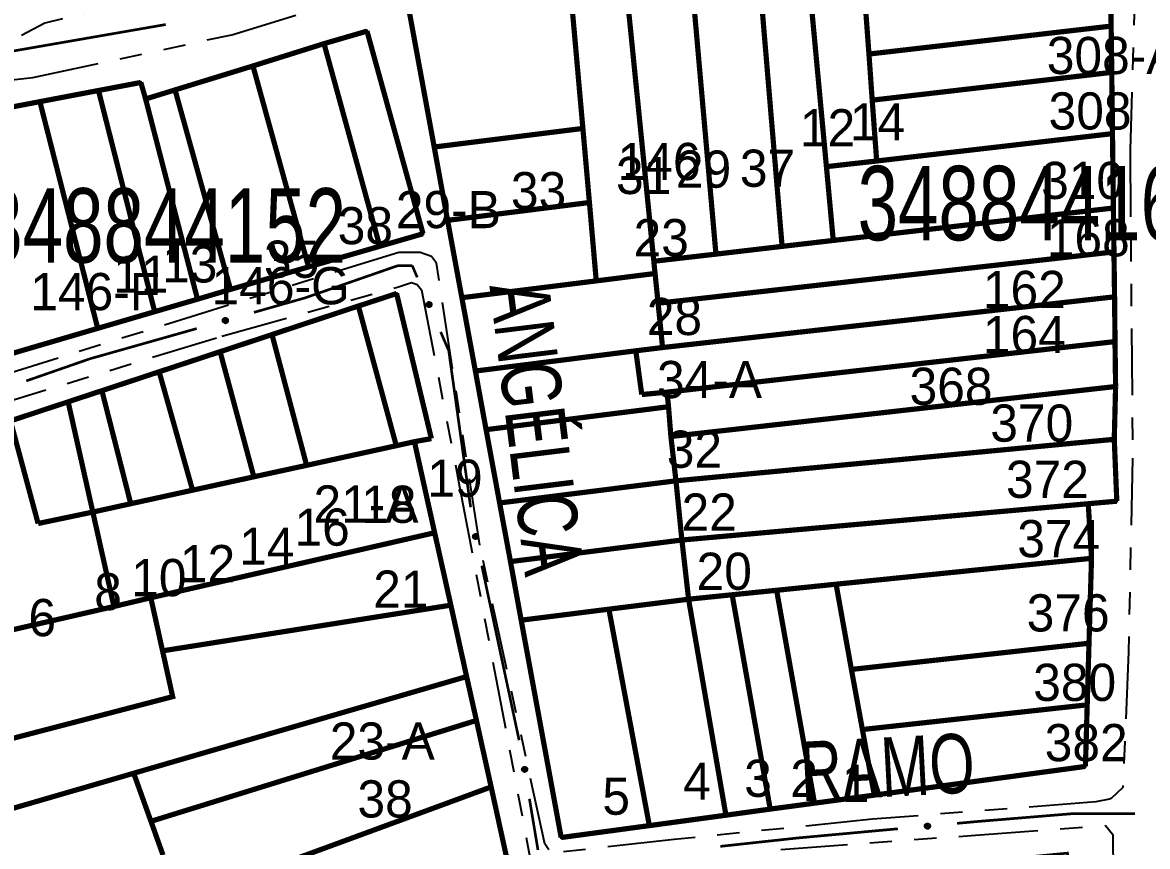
# Model space of a CAD drawing. Extents: x 202481 to 204056, y 4838981 to 4840330.
# Drawn here: x 203815.5 to 203891.1, y 4839461.8 to 4839517.2 of the extents above; entities that cross this region are included whole.
import ezdxf
from ezdxf.enums import TextEntityAlignment as Align

# ---------------------------------------------------------------- set-up
doc = ezdxf.new("R2010")
doc.units = 0
doc.header["$LTSCALE"] = 1.5
doc.header["$MEASUREMENT"] = 0
doc.linetypes.add('TRACO_25', pattern=[8, 3, -1, 1, -1, 1, -1])
for name, color, linetype in [('CD_MALHA_LOTES', 7, 'CONTINUOUS'), ('CD_TXT_QUADRA', 7, 'CONTINUOUS'), ('RU-QUADRA', 210, 'CONTINUOUS'), ('SV-EIXO-RUA-N-PAV', 6, 'CONTINUOUS'), ('SV-RUA-NAO-PAV', 7, 'CONTINUOUS'), ('SV-TXT-RUA-N-PAV', 7, 'CONTINUOUS'), ('Th_NmrPort', 1, 'CONTINUOUS')]:
    doc.layers.add(name, color=color, linetype=linetype)
doc.styles.add('ARIAL', font='ARIAL.SHX')

msp = doc.modelspace()

# ---------------------------------------------------------------- linework, layer by layer
at = {"layer": 'CD_MALHA_LOTES', "linetype": 'Continuous', "const_width": 0.35, "flags": 128}
for points in [[(203888.62, 4839522.83), (203888.7, 4839517)], [(203869.55, 4839507.55), (203868.18, 4839522.25)], [(203872.41, 4839515.12), (203872, 4839520.67)], [(203853.17, 4839510.12), (203852.38, 4839518.99)], [(203857.94, 4839501.19), (203856.13, 4839519.2)], [(203862.12, 4839501.67), (203860.55, 4839519.44)], [(203866.57, 4839502.19), (203865.1, 4839519.66)], [(203841.36, 4839518.7), (203843.17, 4839508.87)], [(203872.41, 4839515.12), (203888.7, 4839517)], [(203888.7, 4839517), (203888.74, 4839513.89)], [(203835.76, 4839515.82), (203838.65, 4839516.66)], [(203838.65, 4839516.66), (203842.42, 4839503.04)], [(203830.98, 4839514.32), (203835.76, 4839515.82)], [(203839.51, 4839502.2), (203835.76, 4839515.82)], [(203872.63, 4839512.02), (203872.41, 4839515.12)], [(203825.74, 4839512.71), (203830.98, 4839514.32)], [(203834.72, 4839500.81), (203830.98, 4839514.32)], [(203872.63, 4839512.02), (203888.74, 4839513.89)], [(203888.74, 4839513.89), (203888.79, 4839509.77)], [(203820.59, 4839512.67), (203823.44, 4839513.21)], [(203823.44, 4839513.21), (203823.76, 4839512.1)], [(203816.65, 4839511.92), (203820.59, 4839512.67)], [(203824.37, 4839497.8), (203820.59, 4839512.67)], [(203823.76, 4839512.1), (203825.74, 4839512.71)], [(203829.47, 4839499.3), (203825.74, 4839512.71)], [(203809.76, 4839510.61), (203816.65, 4839511.92)], [(203820.54, 4839496.68), (203816.65, 4839511.92)], [(203827.25, 4839498.64), (203823.76, 4839512.1)], [(203872.93, 4839507.93), (203872.63, 4839512.02)], [(203843.17, 4839508.87), (203853.17, 4839510.12)], [(203853.61, 4839505.14), (203853.17, 4839510.12)], [(203888.79, 4839509.77), (203872.93, 4839507.93)], [(203888.79, 4839509.77), (203888.85, 4839504.77)], [(203844.07, 4839503.94), (203843.17, 4839508.87)], [(203869.55, 4839507.55), (203872.93, 4839507.93)], [(203870.01, 4839502.59), (203869.55, 4839507.55)], [(203844.07, 4839503.94), (203853.61, 4839505.14)], [(203854.07, 4839499.87), (203853.61, 4839505.14)], [(203888.85, 4839504.77), (203870.01, 4839502.59)], [(203888.85, 4839504.77), (203888.89, 4839501.82)], [(203845.03, 4839498.74), (203844.07, 4839503.94)], [(203842.42, 4839503.04), (203839.51, 4839502.2)], [(203870.01, 4839502.59), (203866.57, 4839502.19)], [(203839.51, 4839502.2), (203834.72, 4839500.81)], [(203857.94, 4839501.19), (203862.12, 4839501.67)], [(203858.23, 4839498.37), (203888.89, 4839501.82)], [(203866.57, 4839502.19), (203862.12, 4839501.67)], [(203888.89, 4839501.82), (203888.93, 4839498.8)], [(203834.72, 4839500.81), (203829.47, 4839499.3)], [(203858.024399, 4839500.369293), (203857.94, 4839501.19)], [(203858.024399, 4839500.369293), (203854.07, 4839499.87)], [(203829.47, 4839499.3), (203827.25, 4839498.64)], [(203845.03, 4839498.74), (203854.07, 4839499.87)], [(203827.25, 4839498.64), (203824.37, 4839497.8)], [(203838.07, 4839498.18), (203840.64, 4839499.02)], [(203840.64, 4839499.02), (203842.98, 4839489.27)], [(203845.94, 4839493.81), (203845.03, 4839498.74)], [(203888.93, 4839498.8), (203858.53, 4839495.39)], [(203888.93, 4839498.8), (203888.96, 4839495.79)], [(203824.37, 4839497.8), (203820.54, 4839496.68)], [(203832.26, 4839496.26), (203838.07, 4839498.18)], [(203840.62, 4839488.79), (203838.07, 4839498.18)], [(203858.53, 4839495.39), (203858.23, 4839498.37)], [(203820.54, 4839496.68), (203813.82, 4839494.71)], [(203828.77, 4839495.11), (203832.26, 4839496.26)], [(203834.59, 4839487.47), (203832.26, 4839496.26)], [(203858.83, 4839492.39), (203888.96, 4839495.79)], [(203888.96, 4839495.79), (203889, 4839492.77)], [(203824.67, 4839493.76), (203828.77, 4839495.11)], [(203831.04, 4839486.7), (203828.77, 4839495.11)], [(203856.73, 4839495.17), (203845.94, 4839493.81)], [(203856.73, 4839495.17), (203858.53, 4839495.39)], [(203857.13, 4839492.23), (203856.73, 4839495.17)], [(203820.82, 4839492.49), (203824.67, 4839493.76)], [(203826.92, 4839485.8), (203824.67, 4839493.76)], [(203846.66, 4839489.87), (203845.94, 4839493.81)], [(203818.55, 4839491.74), (203820.82, 4839492.49)], [(203822.76, 4839484.89), (203820.82, 4839492.49)], [(203859.09, 4839489.41), (203889, 4839492.77)], [(203889, 4839492.77), (203888.91, 4839489.22)], [(203814.67, 4839490.46), (203818.55, 4839491.74)], [(203820.21, 4839484.33), (203818.55, 4839491.74)], [(203858.83, 4839492.39), (203857.13, 4839492.23)], [(203858.93, 4839491.41), (203858.83, 4839492.39)], [(203846.66, 4839489.87), (203858.93, 4839491.41)], [(203859.09, 4839489.41), (203858.93, 4839491.41)], [(203816.53, 4839483.56), (203814.67, 4839490.46)], [(203847.57, 4839484.94), (203846.66, 4839489.87)], [(203840.62, 4839488.79), (203834.59, 4839487.47)], [(203841.84, 4839489.06), (203840.62, 4839488.79)], [(203842.98, 4839489.27), (203841.84, 4839489.06)], [(203841.84, 4839489.06), (203843.2, 4839482.94)], [(203859.43, 4839486.43), (203859.09, 4839489.41)], [(203859.43, 4839486.43), (203888.91, 4839489.22)], [(203888.91, 4839489.22), (203889.08, 4839485.06)], [(203834.59, 4839487.47), (203831.04, 4839486.7)], [(203831.04, 4839486.7), (203826.92, 4839485.8)], [(203847.57, 4839484.94), (203859.43, 4839486.43)], [(203859.83, 4839482.45), (203859.43, 4839486.43)], [(203826.92, 4839485.8), (203822.76, 4839484.89)], [(203848.3, 4839481), (203847.57, 4839484.94)], [(203820.21, 4839484.33), (203816.53, 4839483.56)], [(203820.21, 4839484.33), (203822.76, 4839484.89)], [(203821.63, 4839477.98), (203820.21, 4839484.33)], [(203859.83, 4839482.45), (203887.16, 4839484.89)], [(203887.16, 4839484.89), (203887.38, 4839481.22)], [(203824.11, 4839478.57), (203843.2, 4839482.94)], [(203843.2, 4839482.94), (203844.29, 4839478.07)], [(203848.3, 4839481), (203859.83, 4839482.45)], [(203860.28, 4839478.47), (203859.83, 4839482.45)], [(203870.2, 4839479.48), (203887.38, 4839481.22)], [(203887.38, 4839481.22), (203887.21, 4839475.51)], [(203849.02, 4839477.06), (203848.3, 4839481)], [(203863.21, 4839478.77), (203866.2, 4839479.07)], [(203866.2, 4839479.07), (203870.2, 4839479.48)], [(203868.75, 4839464.76), (203866.2, 4839479.07)], [(203871.23, 4839473.75), (203870.2, 4839479.48)], [(203824.11, 4839478.57), (203821.63, 4839477.98)], [(203824.9, 4839475), (203824.11, 4839478.57)], [(203854.92, 4839477.8), (203860.28, 4839478.47)], [(203860.28, 4839478.47), (203863.21, 4839478.77)], [(203862.79, 4839463.95), (203860.28, 4839478.47)], [(203865.77, 4839464.36), (203863.21, 4839478.77)], [(203821.63, 4839477.98), (203813.7, 4839476.16)], [(203844.29, 4839478.07), (203824.9, 4839475)], [(203844.29, 4839478.07), (203845.35, 4839473.27)], [(203849.02, 4839477.06), (203854.92, 4839477.8)], [(203857.64, 4839463.25), (203854.92, 4839477.8)], [(203851.71, 4839462.45), (203849.02, 4839477.06)], [(203871.23, 4839473.75), (203887.21, 4839475.51)], [(203887.21, 4839475.51), (203887.09, 4839471.37)], [(203805.55, 4839466.7), (203825.58, 4839471.92), (203824.9, 4839475)], [(203871.97, 4839469.71), (203871.23, 4839473.75)], [(203822.96, 4839466.77), (203845.35, 4839473.27)], [(203845.35, 4839473.27), (203846.01, 4839470.32)], [(203871.97, 4839469.71), (203887.09, 4839471.37)], [(203887.09, 4839471.37), (203886.97, 4839467.23)], [(203824.12, 4839463.54), (203846.01, 4839470.32)], [(203846.01, 4839470.32), (203847, 4839465.85)], [(203872.77, 4839465.3), (203871.97, 4839469.71)], [(203822.96, 4839466.77), (203809.18, 4839462.77)], [(203824.12, 4839463.54), (203822.96, 4839466.77)], [(203886.97, 4839467.23), (203872.77, 4839465.3)], [(203847, 4839465.85), (203826.04, 4839458.15)], [(203847, 4839465.85), (203848.76, 4839457.83)], [(203872.77, 4839465.3), (203868.75, 4839464.76)], [(203868.75, 4839464.76), (203865.77, 4839464.36)], [(203862.79, 4839463.95), (203857.64, 4839463.25)], [(203865.77, 4839464.36), (203862.79, 4839463.95)], [(203824.93, 4839461.27), (203824.12, 4839463.54)], [(203857.64, 4839463.25), (203851.71, 4839462.45)]]:
    msp.add_lwpolyline(points, dxfattribs=at)
at = {"layer": 'CD_MALHA_LOTES', "linetype": 'Continuous'}
for points in [[(203858.23, 4839498.37, 0.35, 0.35, 0), (203858.024399, 4839500.369293, 0.35, 0.35, 0)], [(203889.08, 4839485.06, 0.35, 0.35, 0), (203887.16, 4839484.89, 0.35, 0.35, 0)]]:
    msp.add_lwpolyline(points, format="xyseb", dxfattribs=at)
at = {"layer": 'RU-QUADRA', "linetype": 'Continuous', "const_width": 0.18, "flags": 128}
for points in [[(203841.36, 4839518.7), (203843.17, 4839508.87), (203844.07, 4839503.94), (203845.03, 4839498.74), (203845.94, 4839493.81), (203846.66, 4839489.87), (203847.57, 4839484.94), (203848.3, 4839481), (203849.02, 4839477.06), (203851.71, 4839462.45), (203857.64, 4839463.25), (203862.79, 4839463.95), (203865.77, 4839464.36), (203868.75, 4839464.76), (203872.77, 4839465.3), (203886.97, 4839467.23), (203887.09, 4839471.37), (203887.21, 4839475.51), (203887.38, 4839481.22), (203887.16, 4839484.89), (203889.08, 4839485.06), (203888.91, 4839489.22), (203889, 4839492.77), (203888.96, 4839495.79), (203888.93, 4839498.8), (203888.89, 4839501.82), (203888.85, 4839504.77), (203888.79, 4839509.77), (203888.74, 4839513.89), (203888.7, 4839517), (203888.62, 4839522.83)], [(203813.82, 4839494.71), (203820.54, 4839496.68), (203824.37, 4839497.8), (203827.25, 4839498.64), (203829.47, 4839499.3), (203834.72, 4839500.81), (203839.51, 4839502.2), (203842.42, 4839503.04), (203838.64, 4839516.68), (203835.77, 4839515.8), (203830.99, 4839514.33), (203825.74, 4839512.71), (203823.76, 4839512.1), (203823.44, 4839513.21), (203820.59, 4839512.67), (203816.65, 4839511.92), (203809.76, 4839510.61)], [(203841.84, 4839489.06), (203842.98, 4839489.27)]]:
    msp.add_lwpolyline(points, dxfattribs=at)
at = {"layer": 'RU-QUADRA', "linetype": 'Continuous'}
for points in [[(203842.98, 4839489.27, 0.18, 0.18, 0), (203840.64, 4839499.02, 0.18, 0.18, 0), (203838.07, 4839498.18, 0.18, 0.18, 0), (203832.26, 4839496.26, 0.18, 0.18, 0), (203828.77, 4839495.11, 0.18, 0.18, 0), (203824.67, 4839493.76, 0.18, 0.18, 0), (203820.82, 4839492.49, 0.18, 0.18, 0), (203818.55, 4839491.74, 0.18, 0.18, 0), (203814.67, 4839490.46, 0.18, 0.18, 0), (203810.47, 4839489.08, 0.18, 0.18, 0), (203807.63, 4839488.14, 0.18, 0.18, 0), (203804.88, 4839487.24, 0.18, 0.18, 0), (203801.64, 4839486.18, 0.18, 0.18, 0), (203786.21, 4839481.12, 0.18, 0.18, 0), (203787.09, 4839477.98, 0.18, 0.18, 0), (203763.58, 4839471.9, 0.18, 0.18, 0), (203765.71, 4839465.14, 0.18, 0.18, 0), (203768.29, 4839456.98, 0.18, 0.18, 0)], [(203893.32, 4839450.07, 0.18, 0.18, 0), (203888.89, 4839449.02, 0.18, 0.18, 0), (203887.96, 4839448.8, 0.18, 0.18, 0), (203887.26, 4839452.85, 0.18, 0.18, 0), (203886.37, 4839457.89, 0.18, 0.18, 0), (203885.76, 4839461.4, 0.18, 0.18, 0), (203870.52, 4839459.93, 0.18, 0.18, 0), (203864.88, 4839459.39, 0.18, 0.18, 0), (203861.58, 4839459.07, 0.18, 0.18, 0), (203858.86, 4839458.8, 0.18, 0.18, 0), (203853.94, 4839458.33, 0.18, 0.18, 0), (203848.76, 4839457.83, 0.18, 0.18, 0), (203847, 4839465.85, 0.18, 0.18, 0), (203846.01, 4839470.32, 0.18, 0.18, 0), (203845.35, 4839473.27, 0.18, 0.18, 0), (203844.29, 4839478.07, 0.18, 0.18, 0), (203843.2, 4839482.94, 0.18, 0.18, 0), (203841.84, 4839489.06, 0.18, 0.18, 0)]]:
    msp.add_lwpolyline(points, format="xyseb", dxfattribs=at)
at = {"layer": 'SV-EIXO-RUA-N-PAV', "const_width": 0.18}
for points in [[(203813.288682, 4839515.052488), (203825.111877, 4839517.104817)], [(203840.557882, 4839500.836781), (203840.74, 4839500.9)], [(203840.74, 4839500.9), (203841.547221, 4839500.90037)], [(203841.547221, 4839500.90037), (203841.69, 4839500.9)], [(203841.69, 4839500.9), (203842.028173, 4839500.112304)], [(203834.46, 4839498.72), (203840.557882, 4839500.836781)], [(203833.935418, 4839498.571623), (203834.46, 4839498.72)], [(203831.048671, 4839497.755109), (203833.935418, 4839498.571623)], [(203820, 4839494.63), (203827.199676, 4839496.666423)], [(203843.606173, 4839496.43672), (203844.000673, 4839495.517824)], [(203844.000673, 4839495.517824), (203844.15, 4839495.17)], [(203844.15, 4839495.17), (203845.62071, 4839484.650838)], [(203815.733029, 4839493.145393), (203819.510894, 4839494.459826)], [(203819.510894, 4839494.459826), (203820, 4839494.63)], [(203846.371215, 4839480.72411), (203848.882417, 4839468.989807)], [(203849.577318, 4839465.051346), (203850.069782, 4839462.092043)], [(203879.63, 4839463.52), (203885.314083, 4839463.988612)], [(203885.314083, 4839463.988612), (203886.18, 4839464.06)], [(203886.18, 4839464.06), (203890.311145, 4839464.060754)], [(203878.338771, 4839463.401737), (203879.334603, 4839463.492946)], [(203879.334603, 4839463.492946), (203879.63, 4839463.52)], [(203862.414241, 4839461.854685), (203867.385018, 4839462.394483)], [(203867.385018, 4839462.394483), (203867.62, 4839462.42)], [(203867.62, 4839462.42), (203874.355444, 4839463.036902)], [(203850.069782, 4839462.092043), (203850.15, 4839461.61)]]:
    msp.add_lwpolyline(points, dxfattribs=at)
at = {"layer": 'SV-EIXO-RUA-N-PAV'}
for points in [[(203842.861644, 4839498.449966), (203842.907318, 4839498.432476), (203842.942996, 4839498.408104), (203842.966903, 4839498.379212), (203842.981371, 4839498.348173), (203842.992597, 4839498.31475), (203842.99648, 4839498.278557), (203842.991892, 4839498.237431), (203842.974669, 4839498.191491), (203842.9473, 4839498.156583), (203842.920229, 4839498.131629), (203842.888731, 4839498.114679), (203842.856081, 4839498.104318), (203842.818351, 4839498.101527), (203842.77672, 4839498.106584), (203842.730944, 4839498.125021), (203842.69613, 4839498.149154), (203842.67374, 4839498.177707), (203842.6569, 4839498.20948), (203842.645848, 4839498.243739), (203842.642241, 4839498.279289), (203842.647408, 4839498.321196), (203842.666204, 4839498.366136), (203842.689877, 4839498.401133), (203842.718108, 4839498.423918), (203842.749763, 4839498.439794), (203842.783148, 4839498.45146), (203842.819368, 4839498.456879), (203842.861644, 4839498.449966)], [(203828.955956, 4839497.277585), (203828.979214, 4839497.320609), (203829.008001, 4839497.352831), (203829.039746, 4839497.372794), (203829.072398, 4839497.383121), (203829.106993, 4839497.389924), (203829.143384, 4839497.389087), (203829.183569, 4839497.379211), (203829.226892, 4839497.356183), (203829.257962, 4839497.324524), (203829.279199, 4839497.294449), (203829.291928, 4839497.261021), (203829.297973, 4839497.227304), (203829.295854, 4839497.189531), (203829.285448, 4839497.148905), (203829.261238, 4839497.105903), (203829.232799, 4839497.074507), (203829.201587, 4839497.056004), (203829.167901, 4839497.04342), (203829.132499, 4839497.036899), (203829.096781, 4839497.037926), (203829.055896, 4839497.048476), (203829.013769, 4839497.072934), (203828.982132, 4839497.100941), (203828.963195, 4839497.131885), (203828.951553, 4839497.165329), (203828.944308, 4839497.199944), (203828.943627, 4839497.23656), (203828.955956, 4839497.277585)], [(203846.030257, 4839482.843363), (203846.071684, 4839482.817366), (203846.101973, 4839482.786553), (203846.119838, 4839482.753581), (203846.128028, 4839482.720329), (203846.132575, 4839482.685366), (203846.129383, 4839482.649105), (203846.116925, 4839482.609645), (203846.091139, 4839482.567904), (203846.057534, 4839482.538951), (203846.026146, 4839482.519706), (203845.991964, 4839482.50917), (203845.957926, 4839482.505321), (203845.92037, 4839482.509883), (203845.880503, 4839482.522899), (203845.839159, 4839482.549843), (203845.809672, 4839482.580256), (203845.793229, 4839482.612601), (203845.782854, 4839482.647032), (203845.77864, 4839482.682782), (203845.781979, 4839482.718358), (203845.795155, 4839482.758474), (203845.822291, 4839482.798928), (203845.852288, 4839482.828685), (203845.884394, 4839482.845577), (203845.918521, 4839482.855028), (203845.953533, 4839482.860016), (203845.990117, 4839482.858324), (203846.030257, 4839482.843363)], [(203849.33401, 4839467.184017), (203849.3742, 4839467.156147), (203849.403043, 4839467.123975), (203849.419375, 4839467.090218), (203849.42603, 4839467.056625), (203849.428968, 4839467.02149), (203849.424114, 4839466.985414), (203849.409857, 4839466.946567), (203849.382182, 4839466.906054), (203849.347283, 4839466.878674), (203849.315045, 4839466.860891), (203849.280416, 4839466.851935), (203849.246237, 4839466.849653), (203849.208929, 4839466.855934), (203849.169703, 4839466.870766), (203849.129639, 4839466.89958), (203849.101579, 4839466.931315), (203849.086639, 4839466.964381), (203849.077855, 4839466.999252), (203849.075286, 4839467.035157), (203849.080255, 4839467.070543), (203849.095259, 4839467.110011), (203849.124223, 4839467.149177), (203849.155555, 4839467.177525), (203849.188402, 4839467.192926), (203849.222928, 4839467.2008), (203849.258132, 4839467.204175), (203849.294599, 4839467.200806), (203849.33401, 4839467.184017)], [(203876.193986, 4839463.315836), (203876.224735, 4839463.353869), (203876.25894, 4839463.380269), (203876.293806, 4839463.394077), (203876.327797, 4839463.398245), (203876.363052, 4839463.398592), (203876.398674, 4839463.391099), (203876.436369, 4839463.374026), (203876.474738, 4839463.343448), (203876.499479, 4839463.306632), (203876.514844, 4839463.273174), (203876.521231, 4839463.237979), (203876.520994, 4839463.203725), (203876.511988, 4839463.16698), (203876.494313, 4839463.12895), (203876.462632, 4839463.091113), (203876.428921, 4839463.065461), (203876.394847, 4839463.052991), (203876.359424, 4839463.046794), (203876.323427, 4839463.046871), (203876.288502, 4839463.054427), (203876.250244, 4839463.072292), (203876.213312, 4839463.104056), (203876.187344, 4839463.137387), (203876.174399, 4839463.171277), (203876.169084, 4839463.206288), (203876.168306, 4839463.241645), (203876.174346, 4839463.277766), (203876.193986, 4839463.315836)]]:
    msp.add_lwpolyline(points, close=True, dxfattribs=at)
for points in [[(203842.642241, 4839498.279289), (203842.730944, 4839498.125021)], [(203842.645848, 4839498.243739), (203842.69613, 4839498.149154)], [(203842.646341, 4839498.257777), (203842.710557, 4839498.14279)], [(203842.647408, 4839498.321196), (203842.77672, 4839498.106584)], [(203842.649183, 4839498.296121), (203842.750345, 4839498.122748)], [(203842.659726, 4839498.340741), (203842.795865, 4839498.106651)], [(203842.666204, 4839498.366136), (203842.818351, 4839498.101527)], [(203842.677976, 4839498.381245), (203842.834386, 4839498.106855)], [(203842.689877, 4839498.401133), (203842.856081, 4839498.104318)], [(203842.704655, 4839498.409033), (203842.870754, 4839498.112074)], [(203842.718108, 4839498.423918), (203842.888731, 4839498.114679)], [(203842.734564, 4839498.429299), (203842.901385, 4839498.123739)], [(203842.749763, 4839498.439794), (203842.920229, 4839498.131629)], [(203842.768956, 4839498.442579), (203842.933441, 4839498.149381)], [(203842.783148, 4839498.45146), (203842.9473, 4839498.156583)], [(203842.802994, 4839498.449767), (203842.959581, 4839498.178423)], [(203842.819368, 4839498.456879), (203842.974669, 4839498.191491)], [(203842.839185, 4839498.45194), (203842.980161, 4839498.216957)], [(203842.861644, 4839498.449966), (203842.991892, 4839498.237431)], [(203842.886136, 4839498.439428), (203842.990882, 4839498.264624)], [(203842.907318, 4839498.432476), (203842.99648, 4839498.278557)], [(203842.927716, 4839498.41867), (203842.99014, 4839498.304399)], [(203842.942996, 4839498.408104), (203842.992597, 4839498.31475)], [(203828.943627, 4839497.23656), (203829.226892, 4839497.356183)], [(203828.944308, 4839497.199944), (203829.257962, 4839497.324524)], [(203828.948557, 4839497.219403), (203829.237896, 4839497.33953)], [(203828.95109, 4839497.255571), (203829.202352, 4839497.364928)], [(203828.951277, 4839497.184721), (203829.263308, 4839497.309849)], [(203828.951553, 4839497.165329), (203829.279199, 4839497.294449)], [(203828.955956, 4839497.277585), (203829.183569, 4839497.379211)], [(203828.959991, 4839497.148899), (203829.284583, 4839497.274742)], [(203828.963195, 4839497.131885), (203829.291928, 4839497.261021)], [(203828.969577, 4839497.300506), (203829.156475, 4839497.381731)], [(203828.976212, 4839497.116617), (203829.292183, 4839497.242859)], [(203828.979214, 4839497.320609), (203829.143384, 4839497.389087)], [(203828.982132, 4839497.100941), (203829.297973, 4839497.227304)], [(203828.995545, 4839497.339048), (203829.116939, 4839497.386147)], [(203829.000311, 4839497.086564), (203829.292648, 4839497.206121)], [(203829.008001, 4839497.352831), (203829.106993, 4839497.389924)], [(203829.013769, 4839497.072934), (203829.295854, 4839497.189531)], [(203829.038111, 4839497.063222), (203829.287861, 4839497.167897)], [(203829.055896, 4839497.048476), (203829.285448, 4839497.148905)], [(203829.08099, 4839497.04699), (203829.266004, 4839497.124846)], [(203829.096781, 4839497.037926), (203829.261238, 4839497.105903)], [(203829.118643, 4839497.039205), (203829.240978, 4839497.087988)], [(203829.132499, 4839497.036899), (203829.232799, 4839497.074507)], [(203845.852288, 4839482.828685), (203845.957926, 4839482.505321)], [(203845.868315, 4839482.833576), (203845.973823, 4839482.510092)], [(203845.884394, 4839482.845577), (203845.991964, 4839482.50917)], [(203845.901579, 4839482.847672), (203846.006132, 4839482.515611)], [(203845.918521, 4839482.855028), (203846.026146, 4839482.519706)], [(203845.937891, 4839482.854048), (203846.042543, 4839482.534566)], [(203845.953533, 4839482.860016), (203846.057534, 4839482.538951)], [(203845.972677, 4839482.854515), (203846.073808, 4839482.558002)], [(203845.990117, 4839482.858324), (203846.091139, 4839482.567904)], [(203846.008604, 4839482.849645), (203846.101455, 4839482.591827)], [(203846.030257, 4839482.843363), (203846.116925, 4839482.609645)], [(203846.052247, 4839482.828285), (203846.121194, 4839482.636518)], [(203846.071684, 4839482.817366), (203846.129383, 4839482.649105)], [(203845.77864, 4839482.682782), (203845.809672, 4839482.580256)], [(203845.781839, 4839482.696459), (203845.822595, 4839482.571221)], [(203845.781979, 4839482.718358), (203845.839159, 4839482.549843)], [(203845.792046, 4839482.733529), (203845.857754, 4839482.54386)], [(203845.795155, 4839482.758474), (203845.880503, 4839482.522899)], [(203845.811022, 4839482.775267), (203845.899299, 4839482.519261)], [(203845.822291, 4839482.798928), (203845.92037, 4839482.509883)], [(203845.836764, 4839482.811475), (203845.937132, 4839482.512008)], [(203846.089026, 4839482.799875), (203846.128162, 4839482.675686)], [(203846.101973, 4839482.786553), (203846.132575, 4839482.685366)], [(203849.075286, 4839467.035157), (203849.101579, 4839466.931315)], [(203849.07911, 4839467.048673), (203849.114073, 4839466.921696)], [(203849.080255, 4839467.070543), (203849.129639, 4839466.89958)], [(203849.091008, 4839467.085235), (203849.147939, 4839466.89275)], [(203849.095259, 4839467.110011), (203849.169703, 4839466.870766)], [(203849.111881, 4839467.126058), (203849.188312, 4839466.866269)], [(203849.124223, 4839467.149177), (203849.208929, 4839466.855934)], [(203849.139257, 4839467.161046), (203849.225772, 4839466.857287)], [(203849.155555, 4839467.177525), (203849.246237, 4839466.849653)], [(203849.171789, 4839467.181676), (203849.262336, 4839466.853688)], [(203849.188402, 4839467.192926), (203849.280416, 4839466.851935)], [(203849.205666, 4839467.19423), (203849.294864, 4839466.857718)], [(203849.222928, 4839467.2008), (203849.315045, 4839466.860891)], [(203849.242232, 4839467.198931), (203849.332107, 4839466.874982)], [(203849.258132, 4839467.204175), (203849.347283, 4839466.878674)], [(203849.277002, 4839467.197801), (203849.364415, 4839466.896958)], [(203849.294599, 4839467.200806), (203849.382182, 4839466.906054)], [(203849.312669, 4839467.191287), (203849.393586, 4839466.929478)], [(203849.33401, 4839467.184017), (203849.409857, 4839466.946567)], [(203849.355285, 4839467.167946), (203849.415356, 4839466.973216)], [(203849.3742, 4839467.156147), (203849.424114, 4839466.985414)], [(203849.390721, 4839467.137878), (203849.424114, 4839467.012023)], [(203849.403043, 4839467.123975), (203849.428968, 4839467.02149)], [(203876.168306, 4839463.241645), (203876.499479, 4839463.306632)], [(203876.169084, 4839463.206288), (203876.514844, 4839463.273174)], [(203876.172366, 4839463.225403), (203876.502045, 4839463.291225)], [(203876.174346, 4839463.277766), (203876.474738, 4839463.343448)], [(203876.174368, 4839463.18859), (203876.516525, 4839463.252814)], [(203876.174399, 4839463.171277), (203876.521231, 4839463.237979)], [(203876.176049, 4839463.259996), (203876.482503, 4839463.325061)], [(203876.184398, 4839463.153883), (203876.518153, 4839463.220078)], [(203876.185167, 4839463.295087), (203876.452215, 4839463.356543)], [(203876.187344, 4839463.137387), (203876.520994, 4839463.203725)], [(203876.193986, 4839463.315836), (203876.436369, 4839463.374026)], [(203876.202581, 4839463.119922), (203876.511877, 4839463.183877)], [(203876.211577, 4839463.335873), (203876.410195, 4839463.381469)], [(203876.213312, 4839463.104056), (203876.511988, 4839463.16698)], [(203876.224735, 4839463.353869), (203876.398674, 4839463.391099)], [(203876.235462, 4839463.090048), (203876.500166, 4839463.147178)], [(203876.244168, 4839463.369003), (203876.372138, 4839463.393056)], [(203876.25894, 4839463.380269), (203876.363052, 4839463.398592)], [(203876.250244, 4839463.072292), (203876.494313, 4839463.12895)], [(203876.27464, 4839463.066232), (203876.47079, 4839463.108861)], [(203876.288502, 4839463.054427), (203876.462632, 4839463.091113)], [(203876.310229, 4839463.051678), (203876.439432, 4839463.077214)], [(203876.323427, 4839463.046871), (203876.428921, 4839463.065461)]]:
    msp.add_lwpolyline(points, dxfattribs=at)
at = {"layer": 'SV-RUA-NAO-PAV', "linetype": 'TRACO_25'}
for points in [[(203891.6, 4839544.1, 4.79), (203890.45, 4839528.66, 4.92), (203890.22, 4839527.91, 4.92), (203889.86, 4839527.67, 4.92), (203889.18, 4839527.58, 4.92), (203846.26, 4839522.76, 4.63), (203826.91, 4839519.63, 4.61), (203816.98, 4839517.2, 4.61), (203815.42, 4839516.36, 4.61)], [(203802.42, 4839512.13, 4.92), (203816.18, 4839513.54, 4.81), (203829.56, 4839516.42, 4.91), (203838.06, 4839519, 4.91), (203842.39, 4839520.1, 4.91), (203853.3, 4839521.54, 5.09), (203872.72, 4839523.84, 3.79), (203888.9, 4839524.88, 3.68), (203889.89, 4839524.89, 3.68), (203890.46, 4839524.55, 3.68), (203889.97, 4839508.68, 4.29), (203890.14, 4839487.95, 4.27), (203889.86, 4839474.93, 4.29), (203889.49, 4839465.81, 4.38), (203888.7, 4839465.08, 4.38), (203888.6, 4839465.03, 4.38), (203887.68, 4839464.85, 4.38), (203872.65, 4839463.68, 4.38), (203859.32, 4839462.31, 4.38), (203851.69, 4839461.47, 4.54)], [(203850.89, 4839461.63, 4.54), (203850.61, 4839462.03, 4.54), (203846.23, 4839482.11, 4.54), (203843.32, 4839501.07, 4.68), (203842.98, 4839501.52, 4.68), (203842.23, 4839501.79, 4.68), (203840.79, 4839501.79, 4.68), (203811.95, 4839492.84, 4.68), (203800.57, 4839487.93, 4.54), (203797.84, 4839485.95, 4.54), (203796.73, 4839485.31, 4.54), (203783.58, 4839480.67, 4.91), (203760.1, 4839472.46, 6.08), (203758.08, 4839472.36, 6.08)], [(203759.26, 4839469.7, 6.03), (203759.32, 4839469.87, 6.03), (203760.41, 4839470.74, 6.03), (203760.44, 4839470.9, 6.03), (203761.96, 4839471.95, 6.03), (203765.13, 4839473.15, 6.03), (203784.73, 4839480.24, 5.42), (203786.34, 4839481.2, 5.42), (203798.11, 4839485.34, 5.42), (203812.75, 4839491.22, 4.52), (203828.89, 4839496.16, 3.98), (203840.77, 4839499.46, 3.77), (203841.65, 4839499.77, 3.77), (203842.03, 4839499.62, 3.77), (203842.31, 4839499.28, 3.77), (203844.88, 4839486.02, 3.77), (203849.61, 4839461.14, 3.68)], [(203866.48, 4839461.65, 3.93), (203879.29, 4839462.59, 3.93), (203888.33, 4839463.25, 4.16), (203888.81, 4839462.66, 4.16), (203888.92, 4839452.86, 4.16)]]:
    msp.add_polyline3d(points, dxfattribs=at)

# ---------------------------------------------------------------- texts
at = {"layer": 'CD_TXT_QUADRA', "style": 'ARIAL', "width": 0.7}
for s, p in [('348844162', (203871.65, 4839502.6)), ('348844152', (203812.77, 4839501.1))]:
    msp.add_text(s, height=5, dxfattribs=at).set_placement(p)
at = {"layer": 'SV-TXT-RUA-N-PAV', "style": 'ARIAL', "width": 0.7}
for s, rotation, p in [('ANGÉLICA', 277, (203846.88, 4839499.54)), ('RAMO', 3, (203867.89, 4839464.88))]:
    msp.add_text(s, height=4, rotation=rotation, dxfattribs=at).set_placement(p)
at = {"layer": 'Th_NmrPort', "color": 1}
for s, p in [('308-A', (203884.371957, 4839515.025473)), ('308', (203884.491957, 4839511.295473)), ('14', (203871.127748, 4839510.559214)), ('12', (203867.768452, 4839510.165474)), ('146', (203855.507829, 4839507.898473)), ('29', (203859.428452, 4839507.385474)), ('37', (203863.728452, 4839507.445474)), ('31', (203855.397748, 4839506.959214)), ('310', (203883.991957, 4839506.625473)), ('33', (203848.328376, 4839505.937522)), ('29-B', (203840.590848, 4839504.663112)), ('38', (203836.680848, 4839503.583112)), ('23', (203856.577829, 4839502.778473)), ('168', (203884.371957, 4839502.765473)), ('35', (203831.72025, 4839501.330577)), ('13', (203824.868664, 4839501.014476)), ('11', (203821.574469, 4839500.320978)), ('146-F', (203816.004469, 4839499.150978)), ('146-G', (203828.198664, 4839499.544476)), ('162', (203880.071957, 4839499.295473)), ('28', (203857.467829, 4839497.478473)), ('164', (203880.071957, 4839496.265473)), ('34-A', (203858.157829, 4839493.238473)), ('368', (203875.141957, 4839492.785473)), ('370', (203880.571981, 4839490.310761)), ('32', (203858.811957, 4839488.555473)), ('19', (203842.708664, 4839486.604476)), ('372', (203881.628064, 4839486.531911)), ('21-A', (203835.051092, 4839484.872218)), ('18', (203838.258664, 4839484.854476)), ('22', (203859.807829, 4839484.328473)), ('16', (203833.772859, 4839483.317974)), ('374', (203882.388064, 4839482.541911)), ('14', (203830.048664, 4839482.034476)), ('12', (203826.068664, 4839480.864476)), ('20', (203860.817829, 4839480.348473)), ('10', (203822.788664, 4839479.924476)), ('8', (203820.302859, 4839478.977974)), ('21', (203839.069639, 4839479.15056)), ('6', (203815.878664, 4839477.234476)), ('376', (203883.018064, 4839477.551911)), ('380', (203883.458064, 4839472.881911)), ('23-A', (203836.147719, 4839468.9352)), ('382', (203884.231981, 4839468.830761)), ('3', (203864.02049, 4839466.431502)), ('2', (203867.12049, 4839466.431502)), ('4', (203859.92049, 4839466.241502)), ('1', (203870.58056, 4839466.090361)), ('38', (203838.008926, 4839465.045415)), ('5', (203854.48049, 4839465.231502))]:
    msp.add_text(s, height=2.5, dxfattribs=at).set_placement(p, align=Align.MIDDLE_LEFT)

doc.saveas('drawing.dxf')
